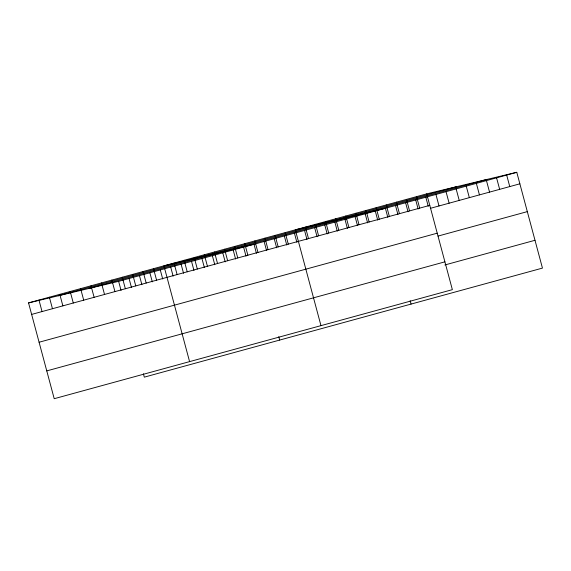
<?xml version="1.0" encoding="UTF-8"?>
<svg xmlns="http://www.w3.org/2000/svg" width="571" height="571" viewBox="0 0 571 571"><rect width="100%" height="100%" fill="white"/><g stroke="black" fill="none" stroke-linecap="round" stroke-linejoin="round"><path stroke-width="0.86" d="M426.694 193.855L452.36 289.654L54.216 398.701L28.55 302.901L426.694 193.855L516.784 172.299L542.45 268.099L144.306 377.145L143.407 373.777M58.278 295.792L456.422 186.738M88.912 288.462L487.049 179.408M28.55 302.901L118.64 281.346L516.784 172.299M31.633 314.421L429.777 205.367M430.591 208.265L519.867 183.812M39.085 342.236L437.229 233.182M438.043 236.08L527.318 211.627M46.765 370.893L444.909 261.839M444.88 264.965L534.998 240.284M506.677 175.061L509.76 186.581M496.57 177.831L499.654 189.351M486.463 180.6L489.547 192.113M476.357 183.37L479.44 194.882M466.25 186.139L469.333 197.652M456.143 188.908L459.227 200.421M446.037 191.67L449.12 203.19M435.93 194.44L439.013 205.96M425.823 197.209L428.243 206.259M416.587 196.624L419.671 208.137M415.717 199.978L418.136 209.029M406.481 199.386L409.564 210.906M405.61 202.748L408.029 211.791M396.374 202.155L399.457 213.675M395.503 205.517L397.923 214.56M386.267 204.925L389.351 216.445M387.816 217.33L385.396 208.279L295.307 229.842L320.973 325.641M410.156 300.71L411.063 304.086M376.161 207.694L379.244 219.207M375.29 211.049L377.709 220.099M366.054 210.463L369.137 221.976M365.183 213.818L367.603 222.868M355.947 213.233L359.031 224.746M355.076 216.587L357.496 225.638M345.84 216.002L348.924 227.515M344.97 219.357L347.389 228.4M335.734 218.764L338.817 230.284M334.863 222.126L337.283 231.169M325.627 221.534L328.71 233.054M324.756 224.888L327.176 233.939M315.52 224.303L318.604 235.816M314.65 227.658L317.069 236.708M305.414 227.072L308.497 238.585M304.543 230.427L306.962 239.477M294.436 233.196L296.856 242.247M285.2 232.611L288.284 244.124M284.329 235.966L286.749 245.009M275.094 235.373L278.177 246.893M274.223 238.735L276.642 247.778M264.987 238.143L268.07 249.663M264.116 241.497L266.536 250.548M254.88 240.912L257.964 252.425M256.429 253.317L254.009 244.267L163.92 265.829L189.586 361.629M278.769 336.697L279.676 340.073M244.773 243.681L247.857 255.194M243.596 247.122L246.015 256.172M234.667 246.451L237.75 257.964M233.182 249.977L235.602 259.02M224.56 249.22L227.643 260.733M222.769 252.825L225.195 261.875M214.453 251.982L217.537 263.502M212.355 255.68L214.782 264.723M204.347 254.752L207.43 266.272M201.941 258.527L204.368 267.578M194.24 257.521L197.323 269.041M191.528 261.382L193.954 270.433M184.133 260.29L187.217 271.803M181.114 264.23L183.541 273.281M174.027 263.06L177.11 274.572M170.7 267.085L173.127 276.136M160.287 269.94L162.714 278.983M153.506 268.677L156.59 280.197M149.88 272.788L152.3 281.838M143.093 271.532L146.176 283.045M139.467 275.643L141.886 284.693M132.679 274.38L135.762 285.9M129.053 278.491L131.473 287.541M122.265 277.235L125.349 288.748M118.64 281.346L121.059 290.396M111.852 280.09L114.942 291.603M101.438 282.938L104.529 294.458M91.025 285.793L94.115 297.305M80.618 288.64L83.701 300.16M70.204 291.495L73.288 303.008M59.791 294.35L62.874 305.863M49.377 297.198L52.461 308.718M38.964 300.053L42.047 311.566"/></g></svg>
